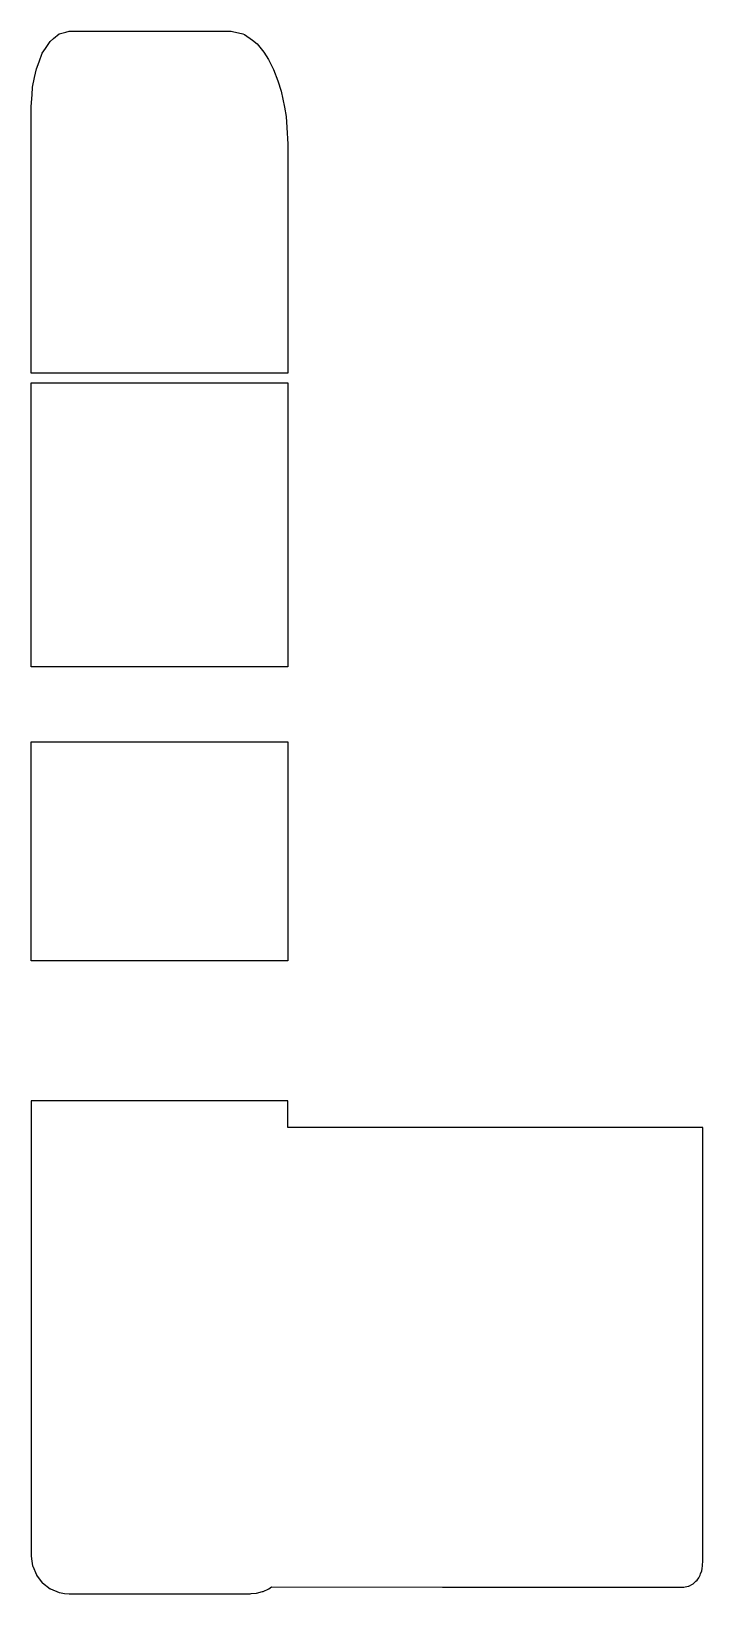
# Model space of a CAD drawing. Header units: metres. Extents: x 2.4 to 38, y -16 to 66.9.
import ezdxf

# ---------------------------------------------------------------- set-up
doc = ezdxf.new("R2010")
doc.units = ezdxf.units.M

msp = doc.modelspace()

# ---------------------------------------------------------------- linework, layer by layer
for p, q in [((3.154, 66.007), (3.4, 66.385)), ((3.4, 66.385), (3.575, 66.53)), ((3.575, 66.53), (3.882, 66.784)), ((3.882, 66.784), (4.226, 66.875)), ((4.226, 66.875), (4.4, 66.921)), ((4.4, 66.921), (5.828, 66.921)), ((5.828, 66.921), (13, 66.921)), ((13, 66.921), (13.065, 66.912)), ((13.065, 66.912), (13.62, 66.787)), ((13.62, 66.787), (13.702, 66.753)), ((13.702, 66.753), (14.128, 66.456)), ((14.128, 66.456), (14.371, 66.254)), ((2.815, 65.304), (2.986, 65.749)), ((2.986, 65.749), (3.154, 66.007)), ((14.371, 66.254), (14.729, 65.805)), ((14.729, 65.805), (14.973, 65.428)), ((2.574, 64.468), (2.668, 64.921)), ((2.668, 64.921), (2.815, 65.304)), ((14.973, 65.428), (15.244, 64.889)), ((15.244, 64.889), (15.47, 64.295)), ((2.441, 63.547), (2.468, 63.956)), ((2.468, 63.956), (2.574, 64.468)), ((15.47, 64.295), (15.646, 63.738)), ((2.4, 62.921), (2.441, 63.547)), ((15.646, 63.738), (15.819, 62.897)), ((2.4, 59.328), (2.4, 62.921)), ((15.819, 62.897), (15.908, 62.394)), ((15.908, 62.394), (15.95, 61.806)), ((15.95, 61.806), (16, 60.921)), ((16, 60.921), (16, 58.262)), ((16, 60.921), (16, 60.921)), ((2.4, 52.439), (2.4, 59.328)), ((16, 58.262), (16, 48.773)), ((2.4, 48.773), (2.4, 52.439)), ((15.195, 48.773), (2.4, 48.773)), ((2.4, 43.816), (2.4, 48.26)), ((2.4, 48.26), (3.205, 48.26)), ((3.205, 48.26), (16, 48.26)), ((16, 48.773), (15.195, 48.773)), ((16, 48.26), (16, 40.113)), ((2.4, 40.113), (2.4, 43.816)), ((2.4, 39.215), (2.4, 40.113)), ((16, 40.113), (16, 37.868)), ((2.4, 37.868), (2.4, 39.215)), ((2.4, 35.266), (2.4, 37.868)), ((16, 37.868), (16, 33.184)), ((16, 37.868), (16, 37.868)), ((2.4, 33.184), (2.4, 35.266)), ((9.755, 33.184), (2.4, 33.184)), ((16, 33.184), (9.755, 33.184)), ((2.4, 26.653), (2.4, 29.208)), ((2.4, 29.208), (8.645, 29.208)), ((8.645, 29.208), (16, 29.208)), ((16, 29.208), (16, 24.524)), ((16, 29.208), (16, 29.208)), ((2.4, 24.524), (2.4, 26.653)), ((2.4, 22.241), (2.4, 24.524)), ((16, 24.524), (16, 18.816)), ((2.4, 18.816), (2.4, 22.241)), ((2.4, 18.138), (2.4, 18.816)), ((16, 18.816), (16, 17.596)), ((2.4, 17.596), (2.4, 18.138)), ((4.315, 17.596), (2.4, 17.596)), ((16, 17.596), (4.315, 17.596)), ((14.085, 10.155), (2.4, 10.155)), ((2.4, 10.155), (2.4, 9.667)), ((16, 10.155), (14.085, 10.155)), ((16, 8.977), (16, 10.155)), ((2.4, 9.667), (2.4, 9.485)), ((2.4, 9.485), (2.4, 5.243)), ((16, 8.749), (16, 8.977)), ((17.67, 8.749), (16, 8.749)), ((16, 8.749), (16, 8.749)), ((21.374, 8.749), (17.67, 8.749)), ((38, 8.749), (21.374, 8.749)), ((38, 4.974), (38, 8.749)), ((2.4, 5.243), (2.4, 5.027)), ((2.4, 5.027), (2.4, 3.055)), ((38, 3.776), (38, 4.974)), ((38, 1.574), (38, 3.776)), ((2.4, 3.055), (2.4, 2.936)), ((2.4, 2.936), (2.4, 2.826)), ((2.4, 2.826), (2.4, 2.736)), ((2.4, 2.736), (2.4, -9.277)), ((38, -13.884), (38, 1.574)), ((2.4, -9.277), (2.4, -9.543)), ((2.4, -9.543), (2.4, -9.852)), ((2.4, -9.852), (2.4, -13.985)), ((2.4, -13.985), (2.4, -14)), ((2.4, -14), (2.435, -14.267)), ((38, -14.035), (38, -13.884)), ((38, -14.277), (38, -14.035)), ((2.435, -14.267), (2.468, -14.518)), ((2.468, -14.518), (2.474, -14.532)), ((2.474, -14.532), (2.668, -15)), ((37.891, -14.942), (37.945, -14.779)), ((37.945, -14.779), (37.959, -14.726)), ((37.959, -14.726), (37.966, -14.698)), ((37.966, -14.698), (37.984, -14.475)), ((37.984, -14.475), (38, -14.277)), ((2.668, -15), (2.678, -15.013)), ((2.678, -15.013), (2.986, -15.414)), ((2.986, -15.414), (2.998, -15.424)), ((2.998, -15.424), (3.402, -15.733)), ((3.402, -15.733), (3.416, -15.739)), ((3.416, -15.739), (3.882, -15.932)), ((14.688, -15.876), (15.001, -15.731)), ((15.001, -15.731), (15.132, -15.638)), ((15.132, -15.638), (24.21, -15.646)), ((24.21, -15.646), (25.5, -15.643)), ((25.5, -15.643), (36.365, -15.643)), ((36.365, -15.643), (37, -15.643)), ((37, -15.643), (37.237, -15.604)), ((37.237, -15.604), (37.259, -15.601)), ((37.259, -15.601), (37.459, -15.497)), ((37.459, -15.497), (37.5, -15.476)), ((37.5, -15.476), (37.643, -15.338)), ((37.643, -15.338), (37.707, -15.277)), ((37.707, -15.277), (37.787, -15.147)), ((37.787, -15.147), (37.866, -15.018)), ((37.866, -15.018), (37.891, -14.942)), ((3.882, -15.932), (3.89, -15.933)), ((3.89, -15.933), (4.168, -15.98)), ((4.168, -15.98), (4.4, -16)), ((4.4, -16), (13.476, -16)), ((13.476, -16), (14, -16)), ((14, -16), (14.057, -15.993)), ((14.057, -15.993), (14.347, -15.969)), ((14.347, -15.969), (14.665, -15.886)), ((14.665, -15.886), (14.688, -15.876))]:
    msp.add_line(p, q)

doc.saveas('drawing.dxf')
